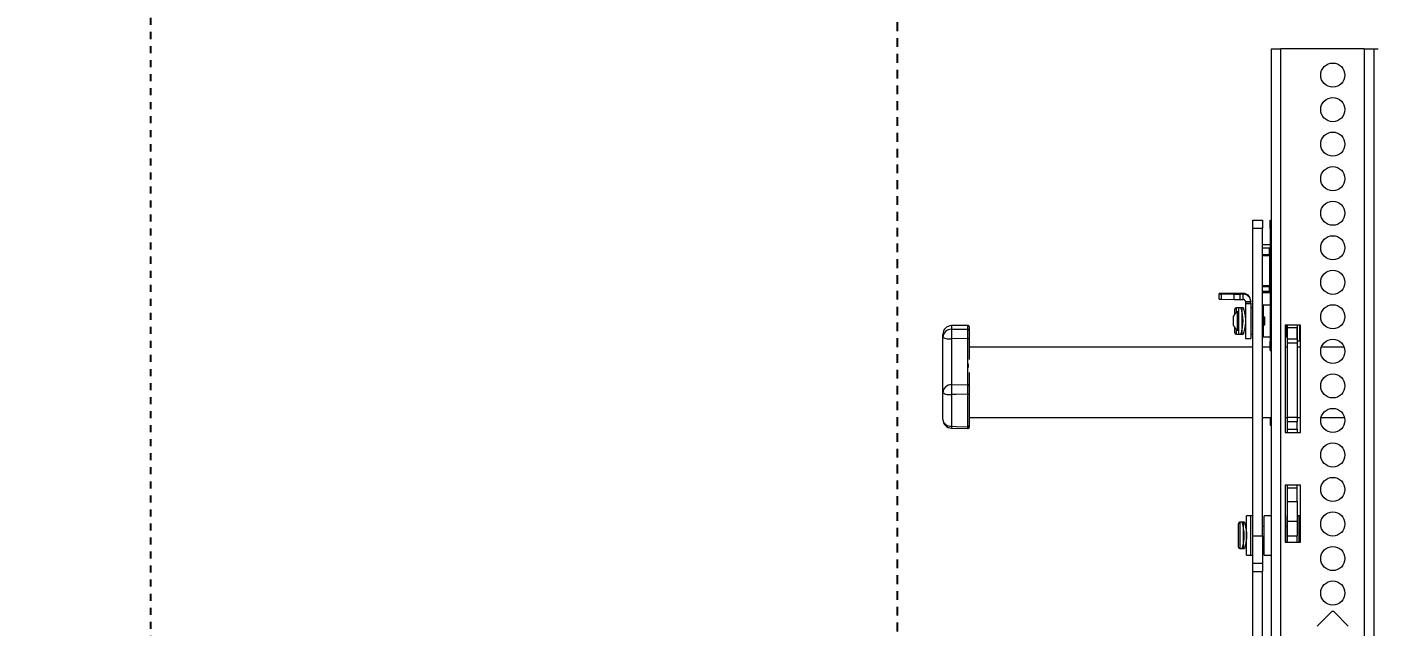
# Model space of a CAD drawing. Extents: x -382 to 1420, y -377 to 265.
# Drawn here: x 189.24 to 208.43, y 4.4 to 12.93 of the extents above; entities that cross this region are included whole.
import ezdxf
from ezdxf import colors
from ezdxf.entities.mleader import LeaderData, LeaderLine
from ezdxf.math import Vec2, Vec3

# ---------------------------------------------------------------- set-up
doc = ezdxf.new("R2010")
doc.units = 0
doc.header["$MEASUREMENT"] = 0
doc.linetypes.add('HIDDEN2', pattern=[0.1875, 0.125, -0.0625])
doc.linetypes.add('HIDDEN4', pattern=[0.09375, 0.0625, -0.03125])
for name, color, linetype in [('AV-Anno-Iden', 154, 'CONTINUOUS'), ('AV-Detl-Obje-Brkt', 202, 'CONTINUOUS'), ('AV-Detl-Obje-Mont', 232, 'CONTINUOUS'), ('AV-Detl-Patt', 165, 'CONTINUOUS'), ('AV-Elev-Dims', 14, 'CONTINUOUS')]:
    doc.layers.add(name, color=color, linetype=linetype)
doc.styles.get("Standard").update_dxf_attribs({"font": 'arial.ttf'})

# ---------------------------------------------------------------- blocks, each defined once
blk = doc.blocks.new('A$C429A2651')
at = {"layer": 'AV-Detl-Obje-Brkt', "linetype": 'Continuous', "lineweight": 15}
for p, q in [((4.674, 4.42), (4.674, 20.91)), ((4.674, 20.91), (4.809, 20.91)), ((4.809, 4.42), (4.809, 20.91)), ((5.996, 20.91), (4.809, 20.91)), ((5.996, 20.91), (5.996, 4.42)), ((5.996, 20.91), (6.132, 20.91)), ((6.132, 20.91), (6.132, 4.42)), ((6.132, 20.91), (6.194, 20.91)), ((4.412, 18.47), (4.546, 18.47)), ((4.412, 18.349), (4.412, 18.47)), ((4.546, 18.47), (4.546, 18.349)), ((4.659, 18.468), (4.674, 18.468)), ((4.659, 18.348), (4.659, 18.468)), ((4.546, 18.349), (4.412, 18.349)), ((4.412, 13.971), (4.412, 18.349)), ((4.546, 13.971), (4.546, 18.349)), ((4.659, 18.348), (4.659, 16.743)), ((4.674, 18.348), (4.659, 18.348)), ((4.659, 18.117), (4.546, 18.117)), ((4.546, 18.076), (4.646, 18.076)), ((4.646, 17.981), (4.646, 18.076)), ((4.546, 17.981), (4.646, 17.981)), ((4.646, 17.958), (4.546, 17.958)), ((4.646, 18.04), (4.659, 18.04)), ((4.646, 18.021), (4.659, 18.021)), ((4.646, 17.981), (4.646, 17.958)), ((4.646, 17.958), (4.646, 17.539)), ((4.646, 17.893), (4.659, 17.893)), ((4.646, 17.877), (4.659, 17.877)), ((4.659, 17.84), (4.646, 17.84)), ((4.646, 17.68), (4.659, 17.68)), ((4.546, 17.539), (4.646, 17.539)), ((4.646, 17.519), (4.546, 17.519)), ((4.646, 17.655), (4.659, 17.655)), ((4.646, 17.539), (4.646, 17.519)), ((4.646, 17.525), (4.659, 17.525)), ((4.646, 17.455), (4.646, 17.519)), ((4.646, 17.507), (4.659, 17.507)), ((4.659, 17.483), (4.646, 17.483)), ((3.931, 17.422), (3.931, 17.418)), ((3.931, 17.343), (3.931, 17.418)), ((3.967, 17.417), (4.144, 17.414)), ((3.967, 17.342), (3.967, 17.417)), ((3.967, 17.342), (4.144, 17.339)), ((4.274, 17.424), (4.056, 17.424)), ((4.144, 17.339), (4.144, 17.414)), ((4.274, 17.414), (4.232, 17.414)), ((4.232, 17.339), (4.232, 17.414)), ((4.232, 17.339), (4.274, 17.339)), ((4.274, 17.414), (4.274, 17.424)), ((4.274, 17.339), (4.274, 17.414)), ((4.306, 17.308), (4.38, 17.308)), ((4.306, 17.308), (4.306, 17.288)), ((4.306, 17.288), (4.38, 17.288)), ((4.306, 17.288), (4.306, 17.283)), ((4.306, 17.283), (4.38, 17.283)), ((4.306, 17.283), (4.306, 16.783)), ((4.38, 17.318), (4.38, 17.308)), ((4.38, 17.288), (4.38, 17.308)), ((4.38, 17.288), (4.38, 17.283)), ((4.38, 17.283), (4.38, 16.783)), ((4.546, 17.455), (4.646, 17.455)), ((4.546, 17.439), (4.659, 17.439)), ((4.133, 17.031), (4.133, 17.099)), ((4.153, 17.129), (4.153, 17.199)), ((4.206, 17.219), (4.173, 17.219)), ((4.173, 17.219), (4.173, 17.15)), ((4.206, 17.164), (4.191, 17.164)), ((4.191, 17.029), (4.191, 17.164)), ((4.255, 17.221), (4.206, 17.221)), ((4.206, 17.221), (4.206, 16.846)), ((4.275, 17.221), (4.243, 17.221)), ((4.255, 17.221), (4.255, 16.846)), ((4.306, 17.158), (4.291, 17.158)), ((4.412, 17.221), (4.38, 17.221)), ((4.559, 17.157), (4.546, 17.157)), ((4.563, 17.102), (4.546, 17.102)), ((4.659, 17.257), (4.559, 17.257)), ((4.559, 17.257), (4.559, 17.102)), ((4.581, 17.083), (4.563, 17.102)), ((4.563, 17.031), (4.563, 17.102)), ((4.581, 17.032), (4.581, 17.083)), ((4.133, 16.968), (4.133, 17.031)), ((4.153, 16.864), (4.153, 16.937)), ((4.173, 16.916), (4.173, 16.844)), ((4.191, 16.902), (4.191, 17.029)), ((4.191, 16.902), (4.206, 16.902)), ((4.291, 16.908), (4.306, 16.908)), ((4.291, 16.907), (4.306, 16.907)), ((4.546, 16.964), (4.563, 16.964)), ((4.546, 16.907), (4.559, 16.907)), ((4.559, 16.964), (4.559, 16.807)), ((4.563, 16.964), (4.563, 17.031)), ((4.563, 16.964), (4.581, 16.983)), ((4.581, 16.983), (4.581, 17.032)), ((5.09, 16.975), (4.872, 16.975)), ((4.872, 16.975), (4.872, 15.445)), ((4.893, 16.807), (4.893, 16.975)), ((4.893, 16.907), (4.906, 16.907)), ((4.906, 16.934), (4.906, 16.975)), ((5.04, 16.934), (4.906, 16.934)), ((4.906, 16.779), (4.906, 16.934)), ((5.04, 16.975), (5.04, 16.934)), ((5.04, 16.779), (5.04, 16.934)), ((5.04, 16.907), (5.046, 16.907)), ((5.046, 16.751), (5.046, 16.975)), ((5.077, 16.751), (5.077, 16.971)), ((5.09, 16.928), (5.077, 16.928)), ((5.09, 16.928), (5.077, 16.928)), ((5.077, 16.901), (5.09, 16.901)), ((5.09, 15.445), (5.09, 16.975)), ((4.173, 16.844), (4.226, 16.844)), ((4.206, 16.846), (4.255, 16.846)), ((4.226, 16.844), (4.226, 16.846)), ((4.243, 16.846), (4.243, 16.844)), ((4.243, 16.846), (4.275, 16.846)), ((4.243, 16.844), (4.275, 16.844)), ((4.306, 16.783), (4.38, 16.783)), ((4.38, 16.846), (4.412, 16.846)), ((4.559, 16.807), (4.659, 16.807)), ((4.659, 16.614), (4.659, 16.743)), ((4.659, 16.743), (4.674, 16.743)), ((4.872, 16.807), (4.893, 16.807)), ((4.906, 16.779), (5.04, 16.779)), ((4.906, 16.717), (4.906, 16.779)), ((5.04, 16.717), (4.906, 16.717)), ((4.906, 15.66), (4.906, 16.717)), ((5.04, 16.779), (5.04, 16.717)), ((5.04, 16.717), (5.04, 15.66)), ((5.046, 16.751), (5.077, 16.751)), ((5.09, 16.886), (5.077, 16.886)), ((5.077, 16.768), (5.09, 16.768)), ((4.659, 16.658), (4.546, 16.658)), ((4.659, 16.614), (4.674, 16.614)), ((4.906, 16.658), (4.872, 16.658)), ((5.09, 16.658), (5.04, 16.658)), ((5.71, 16.658), (5.387, 16.658)), ((4.546, 15.659), (4.674, 15.659)), ((4.659, 15.659), (4.659, 15.641)), ((4.659, 15.641), (4.659, 15.549)), ((4.674, 15.641), (4.659, 15.641)), ((4.659, 15.549), (4.674, 15.549)), ((4.872, 15.659), (4.906, 15.659)), ((4.906, 15.66), (5.04, 15.66)), ((4.906, 15.597), (4.906, 15.66)), ((5.04, 15.597), (4.906, 15.597)), ((4.906, 15.491), (4.906, 15.597)), ((5.04, 15.66), (5.04, 15.597)), ((5.04, 15.659), (5.09, 15.659)), ((5.04, 15.491), (5.04, 15.597)), ((5.382, 15.659), (5.714, 15.659)), ((4.872, 15.445), (5.09, 15.445)), ((4.906, 15.491), (5.04, 15.491)), ((4.906, 15.445), (4.906, 15.491)), ((5.04, 15.491), (5.04, 15.445)), ((5.09, 14.695), (4.872, 14.695)), ((4.872, 14.695), (4.872, 13.883)), ((4.906, 14.654), (4.906, 14.695)), ((4.906, 14.654), (5.04, 14.654)), ((4.906, 14.459), (4.906, 14.654)), ((5.04, 14.654), (5.04, 14.695)), ((5.04, 14.459), (5.04, 14.654)), ((5.09, 13.883), (5.09, 14.695)), ((4.906, 14.459), (5.04, 14.459)), ((4.906, 14.18), (4.906, 14.459)), ((5.04, 14.459), (5.04, 14.18)), ((4.38, 14.259), (4.321, 14.259)), ((4.321, 13.995), (4.321, 14.259)), ((4.412, 14.259), (4.38, 14.259)), ((4.38, 13.995), (4.38, 14.259)), ((4.38, 13.978), (4.38, 14.259)), ((4.674, 14.259), (4.574, 14.259)), ((4.574, 13.978), (4.574, 14.259)), ((4.878, 14.259), (4.872, 14.259)), ((4.878, 13.978), (4.878, 14.259)), ((5.071, 14.259), (5.04, 14.259)), ((5.09, 14.259), (5.071, 14.259)), ((5.071, 13.981), (5.071, 14.259)), ((5.071, 13.978), (5.071, 14.259)), ((4.206, 13.978), (4.206, 14.145)), ((4.28, 14.165), (4.226, 14.165)), ((4.226, 14.165), (4.226, 13.978)), ((4.29, 14.165), (4.258, 14.165)), ((4.28, 13.978), (4.28, 14.165)), ((4.3, 14.145), (4.3, 14.13)), ((4.574, 14.103), (4.546, 14.103)), ((4.906, 14.103), (4.878, 14.103)), ((4.906, 14.18), (5.04, 14.18)), ((4.906, 13.97), (4.906, 14.18)), ((5.04, 14.18), (5.04, 13.97)), ((4.206, 13.811), (4.206, 13.978)), ((4.226, 13.978), (4.226, 13.791)), ((4.28, 13.791), (4.28, 13.978)), ((4.3, 13.827), (4.3, 13.811)), ((4.321, 13.697), (4.321, 13.995)), ((4.38, 13.697), (4.38, 13.995)), ((4.38, 13.697), (4.38, 13.978)), ((4.412, 13.971), (4.546, 13.971)), ((4.412, 13.583), (4.412, 13.971)), ((4.546, 13.971), (4.546, 13.583)), ((4.546, 13.853), (4.574, 13.853)), ((4.574, 13.697), (4.574, 13.978)), ((4.872, 13.883), (5.09, 13.883)), ((4.878, 13.883), (4.878, 13.978)), ((4.906, 13.97), (5.04, 13.97)), ((4.906, 13.883), (4.906, 13.97)), ((5.04, 13.883), (5.04, 13.97)), ((5.071, 13.883), (5.071, 13.981)), ((5.071, 13.883), (5.071, 13.978)), ((4.226, 13.791), (4.28, 13.791)), ((4.258, 13.791), (4.29, 13.791)), ((4.321, 13.697), (4.38, 13.697)), ((4.38, 13.697), (4.412, 13.697)), ((4.574, 13.697), (4.674, 13.697)), ((4.412, 13.583), (4.546, 13.583)), ((4.412, 13.463), (4.412, 13.583)), ((4.412, 13.463), (4.546, 13.463)), ((4.412, 8.066), (4.412, 13.463)), ((4.546, 13.583), (4.546, 13.463)), ((4.546, 8.066), (4.546, 13.463)), ((5.526, 12.886), (5.327, 12.687)), ((5.769, 12.687), (5.57, 12.886))]:
    blk.add_line(p, q, dxfattribs=at)
at = {"layer": 'AV-Detl-Obje-Brkt', "linetype": 'Continuous', "lineweight": 15, "flags": 128}
blk.add_lwpolyline([(4.226, 16.844), (4.23, 16.845), (4.234, 16.846)], dxfattribs=at)
at = {"layer": 'AV-Detl-Obje-Brkt', "linetype": 'Continuous', "lineweight": 15}
for centre in [(5.548, 20.534), (5.548, 20.043), (5.548, 19.551), (5.548, 19.059), (5.548, 18.567), (5.548, 18.075), (5.548, 17.583), (5.548, 17.092), (5.548, 16.6), (5.548, 16.108), (5.548, 15.616), (5.548, 15.124), (5.548, 14.633), (5.548, 14.141), (5.548, 13.649), (5.548, 13.157)]:
    blk.add_circle(centre, 0.172, dxfattribs=at)
for centre, radius, start, end in [((4.025, 15.209), 2.215, 89.1923, 92.4245), ((3.962, 17.8), 0.384, 265.3152, 270.7829), ((3.962, 17.726), 0.384, 265.3152, 270.7829), ((4.227, 24.048), 6.634, 269.2837, 270.0466), ((4.227, 23.973), 6.634, 269.2837, 270.0466), ((4.274, 17.318), 0.106, 0.0029, 90.0029), ((4.273, 17.033), 0.154, 122.0305, 154.92), ((4.173, 17.199), 0.02, 90, 180), ((3.65, 17.033), 0.622, 342.7147, 17.5243), ((4.273, 17.033), 0.154, 205.08, 237.9695), ((4.173, 16.864), 0.02, 180, 270), ((4.226, 14.145), 0.02, 90, 180), ((3.665, 13.978), 0.622, 342.7147, 17.5243), ((4.226, 13.811), 0.02, 180, 270), ((5.548, 12.864), 0.0312, 45, 135)]:
    blk.add_arc(centre, radius, start, end, dxfattribs=at)
for points in [[(4.38, 17.308), (4.379, 17.322), (4.376, 17.349), (4.351, 17.384), (4.316, 17.409), (4.288, 17.412), (4.274, 17.414)], [(4.306, 17.308), (4.305, 17.312), (4.304, 17.32), (4.297, 17.33), (4.287, 17.338), (4.279, 17.338), (4.274, 17.339)]]:
    blk.add_open_spline(points, degree=3, dxfattribs=at)
for points, knots in [([(4.275, 17.218), (4.275, 17.219), (4.274, 17.222), (4.279, 17.207), (4.288, 17.174), (4.299, 17.124), (4.306, 17.064), (4.306, 17), (4.299, 16.942), (4.288, 16.893), (4.279, 16.859), (4.274, 16.844), (4.275, 16.847), (4.275, 16.847)], [0, 0, 0, 0, 0.028775, 0.130645, 0.233855, 0.341678, 0.450826, 0.555266, 0.656419, 0.760682, 0.869625, 0.977749, 1, 1, 1, 1]), ([(4.29, 14.163), (4.29, 14.164), (4.289, 14.167), (4.294, 14.152), (4.303, 14.119), (4.314, 14.069), (4.321, 14.009), (4.321, 13.945), (4.314, 13.887), (4.303, 13.838), (4.294, 13.804), (4.289, 13.789), (4.29, 13.792), (4.29, 13.792)], [0, 0, 0, 0, 0.0287752, 0.1306453, 0.2338552, 0.341678, 0.4508261, 0.5552658, 0.6564193, 0.7606818, 0.8696248, 0.977749, 1, 1, 1, 1])]:
    blk.add_open_spline(points, degree=3, knots=knots, dxfattribs=at)
at = {"layer": 'AV-Detl-Obje-Mont', "linetype": 'Continuous', "lineweight": 15}
for p, q in [((0.354, 16.97), (0.123, 16.966)), ((0.123, 16.966), (0.123, 16.914)), ((0.354, 16.916), (0.354, 16.97)), ((0.375, 16.95), (0.375, 16.897)), ((0, 16.797), (0, 16.841)), ((0, 16.012), (0, 16.797)), ((0.354, 16.782), (0.123, 16.78)), ((0.123, 16.78), (0.123, 16.125)), ((0.354, 16.127), (0.354, 16.782)), ((0.375, 16.785), (0.375, 16.485)), ((4.412, 16.658), (0.375, 16.658)), ((0.362, 16.424), (0.362, 16.368)), ((0.123, 16.125), (0.354, 16.127)), ((0.375, 16.297), (0.375, 16.109)), ((0, 15.63), (0, 16.012)), ((0.123, 15.985), (0.123, 15.533)), ((0.354, 15.527), (0.354, 15.988)), ((0.375, 15.992), (0.375, 15.543)), ((0.375, 15.659), (4.412, 15.659)), ((0.122, 15.505), (0.354, 15.5))]:
    blk.add_line(p, q, dxfattribs=at)
at = {"layer": 'AV-Detl-Obje-Mont', "linetype": 'Continuous', "lineweight": 15, "flags": 128}
for points in [[(0.123, 16.914), (0.189, 16.914), (0.354, 16.916)], [(0.354, 15.988), (0.189, 15.986), (0.123, 15.985)], [(0.123, 15.533), (0.189, 15.531), (0.354, 15.527)]]:
    blk.add_lwpolyline(points, dxfattribs=at)
at = {"layer": 'AV-Detl-Obje-Mont', "linetype": 'Continuous', "lineweight": 15}
for centre, radius, start, end in [((0.125, 16.841), 0.125, 91, 180), ((0.121, 16.793), 0.121, 89.0896, 178.0493), ((3.606, 16.847), 3.484, 178.8985, 181.1015), ((0.355, 16.95), 0.02, 0, 91), ((0.355, 16.897), 0.0194, 2.0949, 92.8644), ((0.093, 17.014), 0.236, 246.825, 277.2225), ((0.359, 16.82), 0.0385, 262.4636, 293.4174), ((0.119, 16.005), 0.119, 88.1864, 177.0287), ((3.962, 16.055), 3.84, 178.9569, 181.0431), ((0.356, 16.108), 0.0192, 3.037, 93.623), ((0.094, 16.147), 0.164, 235.1772, 280.0942), ((0.359, 16.015), 0.0278, 259.7985, 303.6105), ((0.125, 15.63), 0.125, 180, 268.7214), ((0.112, 15.645), 0.113, 187.9941, 275.4863), ((10.368, 15.297), 10.248, 178.6831, 178.8402), ((0.357, 15.545), 0.0183, 262.9567, 351.8373), ((0.355, 15.52), 0.02, 268.8002, 0.0003)]:
    blk.add_arc(centre, radius, start, end, dxfattribs=at)
for points, knots in [([(0.354, 16.782), (0.354, 16.796), (0.354, 16.824), (0.354, 16.864), (0.354, 16.897), (0.354, 16.91), (0.354, 16.916)], [0, 0, 0, 0, 0.250748, 0.501501, 0.752227, 1, 1, 1, 1]), ([(0.375, 16.897), (0.375, 16.892), (0.375, 16.882), (0.375, 16.854), (0.375, 16.82), (0.375, 16.796), (0.375, 16.785)], [0, 0, 0, 0, 0.2477747, 0.4984987, 0.74925, 1, 1, 1, 1]), ([(0.354, 15.988), (0.354, 16.002), (0.354, 16.03), (0.354, 16.071), (0.354, 16.106), (0.354, 16.12), (0.354, 16.127)], [0, 0, 0, 0, 0.250748, 0.501501, 0.752227, 1, 1, 1, 1]), ([(0.375, 16.109), (0.375, 16.103), (0.375, 16.091), (0.375, 16.061), (0.375, 16.027), (0.375, 16.004), (0.375, 15.992)], [0, 0, 0, 0, 0.247775, 0.498499, 0.74925, 1, 1, 1, 1]), ([(0.354, 15.5), (0.354, 15.5), (0.354, 15.497), (0.354, 15.505), (0.354, 15.52), (0.354, 15.527)], [0, 0, 0, 0, 0.012508, 0.509179, 1, 1, 1, 1]), ([(0.375, 15.543), (0.375, 15.537), (0.375, 15.524), (0.375, 15.518), (0.375, 15.52), (0.375, 15.52)], [0, 0, 0, 0, 0.493933, 0.993746, 1, 1, 1, 1])]:
    blk.add_open_spline(points, degree=3, knots=knots, dxfattribs=at)

msp = doc.modelspace()

# ---------------------------------------------------------------- linework, layer by layer
at = {"layer": 'AV-Detl-Patt', "linetype": 'HIDDEN4'}
msp.add_lwpolyline([(190.99432, -12.31182), (248.24432, -12.31182), (248.24432, 21.06318), (190.99432, 21.06318)], close=True, dxfattribs=at)
at = {"layer": 'AV-Detl-Patt', "color": 253, "linetype": 'HIDDEN2'}
msp.add_lwpolyline([(201.61932, -7.62432), (237.61932, -7.62432), (237.61932, 16.37568), (201.61932, 16.37568)], close=True, dxfattribs=at)

# ---------------------------------------------------------------- block references
at = {"layer": 'AV-Anno-Iden'}
msp.add_blockref('A$C429A2651', (202.26765, -8.28517), dxfattribs=at)

# ---------------------------------------------------------------- leaders
at = {"layer": 'AV-Elev-Dims'}
ml = msp.add_multileader_mtext('Standard', dxfattribs=at)
ml.set_content('NEC E658 65" DISPLAY\\PW CHIEF LTM1U TILT MOUNT', color=256)
ml.set_leader_properties()
ml.build(insert=Vec2(0, 0))
ml.multileader.update_dxf_attribs({"leader_type": 2, "dogleg_length": 0.36, "arrow_head_size": 2.25, "scale": 24})
ctx = ml.context
ctx.base_point, ctx.scale, ctx.char_height, ctx.arrow_head_size, ctx.landing_gap_size, ctx.plane_origin = Vec3(101.57763, 18.74739), 24, 1.875, 2.25, 2.16, Vec3(87.125, 4.42733)
notes = []
notes.append((ctx, [(0, (1, 1, 0), (92.93763, 18.74739), (1, 0), 8.64, [(0, [(87.75, 12.42733), (94.46311, 17.48338), (96.36031, 14.63935), (98.73182, 19.22139)], 0, [])])]))
ctx.mtext.insert, ctx.mtext.width, ctx.mtext.flow_direction = Vec3(103.73763, 19.70088), 39.1374344, 5
for ctx, leaders in notes:
    for number, flags, end, landing, length, lines in leaders:
        leader = LeaderData()
        leader.index, (leader.has_last_leader_line, leader.has_dogleg_vector, leader.attachment_direction) = number, flags
        leader.last_leader_point, leader.dogleg_vector, leader.dogleg_length = Vec3(end), Vec3(landing), length
        for number, points, colour, breaks in lines:
            line = LeaderLine()
            line.index, line.vertices, line.color, line.breaks = number, Vec3.list(points), colors.encode_raw_color(colour), breaks
            leader.lines.append(line)
        ctx.leaders.append(leader)

doc.saveas('drawing.dxf')
